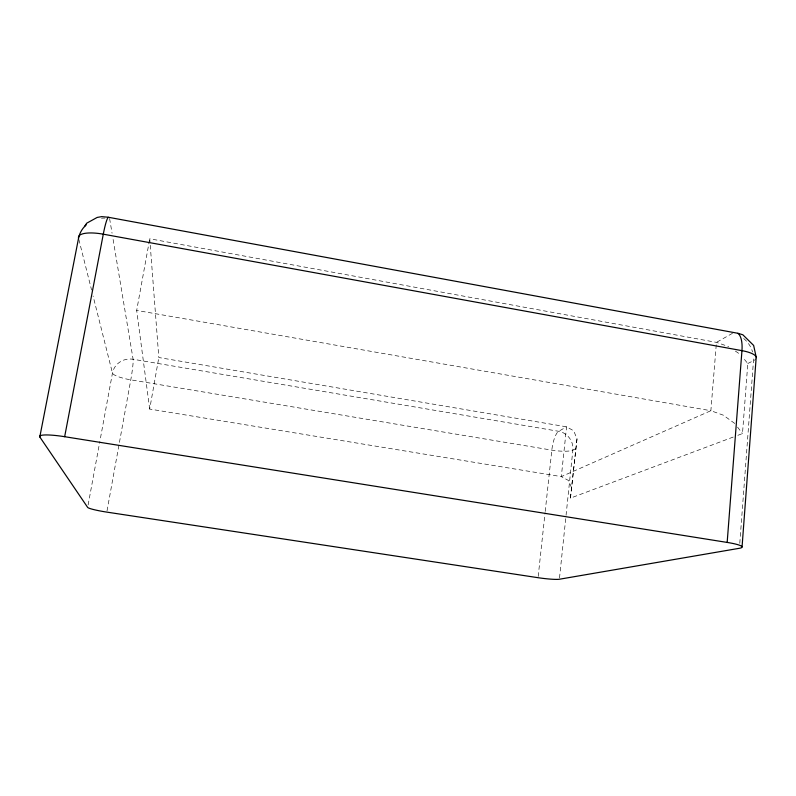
<?xml version="1.0" encoding="UTF-8"?>
<svg xmlns="http://www.w3.org/2000/svg" width="796" height="796" viewBox="0 0 796 796"><rect width="100%" height="100%" fill="white"/><g stroke="black" fill="none" stroke-linecap="round" stroke-linejoin="round"><path stroke-width="0.6" stroke-dasharray="3.98 2.98" d="M737.832 435.322L742.489 433.571L747.802 363.493L743.195 357.981M739.783 543.35L753.484 360.688A24.477 22.119 54.6 0 0 753.484 357.036M559.508 578.015L565.926 516.534M566.055 515.301L572.851 450.138A16.726 15.751 56.8 0 0 558.663 431.293L133.111 359.265A17.82 17.064 0.7 0 0 112.465 373.085L100.067 440.248M733.186 437.064L570.433 498.127L577 438.875L573.727 430.805L566.583 426.825L158.822 357.533L149.748 238.77L716.45 342.36L728.688 346.618M570.433 498.127L577 438.875M538.195 576.463L545.071 512.694M545.21 511.46L551.827 450.138A16.666 4.746 -80.3 0 1 558.663 431.293L566.583 426.825L561.319 476.615L568.533 480.515L571.856 488.406M734.778 423.462L723.246 415.154L710.868 410.716L561.319 476.615L149.688 409.064L158.822 357.533M107.022 510.893L130.783 379.841A17.482 1.373 -80.7 0 0 133.111 359.265L112.883 238.133M149.688 409.064L136.683 310.42L149.748 238.77M88.117 504.962L99.838 441.472M732.519 333.295L716.45 342.36L710.868 410.716L136.683 310.42M575.558 448.795L572.851 450.138A16.865 3.373 6.1 0 1 551.827 450.138L130.783 379.841A17.86 3.682 10.4 0 1 112.465 373.085L93.082 296.022M747.802 363.493L753.484 360.688A25.422 7.005 3 0 0 756.17 358.16M735.365 351.096L740.131 354.3M737.584 427.134L742.489 433.571M78.844 239.437L91.57 290.003M109.609 218.552L112.067 233.238M101.48 218.233A26.775 25.004 7 0 1 105.032 218.094M743.643 338.489A24.477 22.119 54.6 0 1 752.588 352.021"/><path stroke-width="1.19" d="M742.071 546.782L756.2 357.255L753.643 345.434L742.827 334.768L737.852 333.285L108.216 217.238L101.689 216.631L97.172 217.437L86.664 223.218L84.476 226.591M86.177 224.92A26.775 25.004 7 0 0 78.545 238.233L39.8 436.964L87.669 507.41A18.278 1.781 9.1 0 0 106.803 512.107L538.056 577.697A17.233 1.632 7 0 0 559.379 579.239L739.414 548.285A26.248 3.453 5.6 0 0 727.166 542.424L741.952 350.648A24.547 10.079 -77.4 0 0 737.852 333.285M39.8 436.964A27.91 4.05 10 0 1 64.655 436.696L103.291 234.183A26.348 3.055 -81.4 0 1 108.216 217.238M64.655 436.696L727.166 542.424M756.2 357.255A25.422 7.005 3 0 0 741.952 350.648L103.291 234.183A26.974 8.159 12.5 0 0 78.545 238.233"/></g></svg>
